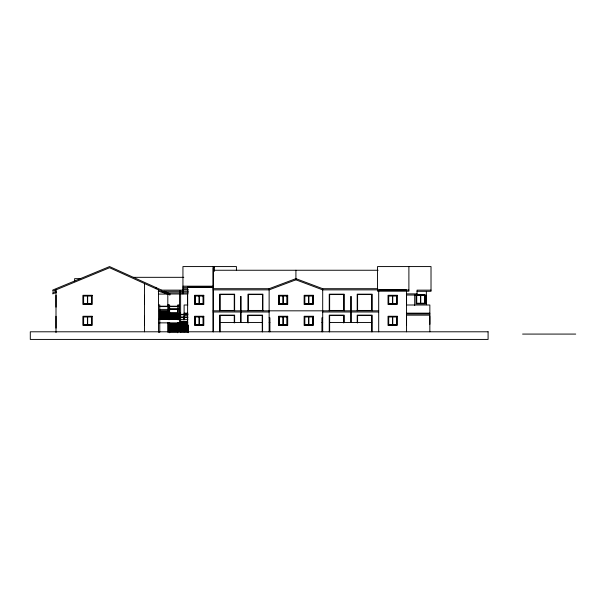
<?xml version="1.0" encoding="UTF-8"?>
<svg xmlns="http://www.w3.org/2000/svg" width="606" height="606" viewBox="0 0 606 606"><rect width="100%" height="100%" fill="white"/><g stroke="black" fill="none" stroke-linecap="round" stroke-linejoin="round"><path stroke-width="0.91" d="M56.267 291.274L52.767 292.721L52.767 293.88L56.267 292.44M213.13 288.698L269.132 288.698L295.917 278.654L322.703 288.698L377.765 288.698M377.765 289.865L322.703 289.865L295.917 279.813L269.132 289.865L213.13 289.865M214.297 267.731L213.13 267.731L213.13 331.793M214.297 270.253L378.083 270.253M133.35 277.328L183.777 277.328M80.666 278.654L74.636 278.654L74.636 281.646M182.944 286.183L213.229 286.183M213.229 286.979L187.602 286.979L187.602 331.793M182.944 287.35L213.229 287.35M182.944 288.804L187.602 288.804M182.944 289.865L188.534 289.865M378.697 289.865L406.558 289.865M377.538 290.032L408.891 290.032M164.15 291.259L169.93 293.872L169.93 295.039L109.572 267.731L52.767 291.198L52.767 290.032L109.572 266.572L161.673 290.138L182.944 290.138M431.017 290.138L417.042 290.138L417.042 295.039L406.664 295.039M188.534 291.304L161.673 291.304L161.673 290.138M417.042 291.304L431.017 291.304L431.017 266.572L377.538 266.572L377.538 291.198L408.891 291.198L408.891 266.572M166.294 292.827L188.527 292.827M406.664 293.872L417.042 293.872M158.492 294.077L167.809 294.077L167.809 310.105M169.074 293.986L188.049 293.986M416.973 294.728L425.23 294.728L425.23 303.894L416.057 303.894L416.057 294.728M56.002 295.296L56.002 307.151M144.516 295.296L144.516 304.47M187.602 295.296L187.602 304.47M406.558 295.296L406.558 304.47M426.359 295.296L426.359 304.47M158.492 304.916L159.772 304.916L159.772 332.186L158.492 332.186L158.492 289.865M167.809 304.916L169.627 304.916L169.627 319.741M187.837 305L184.11 305L184.11 319.839M406.558 305L429.851 305L429.851 331.793M160.037 306.197L168.46 306.197M177.778 306.197L168.801 306.197L168.801 313.817M178.119 306.197L178.944 306.197M160.037 306.591L168.46 306.591M169.354 306.591L177.778 306.591M169.354 308.886L177.778 308.886M178.119 308.886L178.944 308.886M169.354 309.272L177.778 309.272M168.991 309.393L159.81 309.393L159.81 312.893L168.991 312.893M169.127 309.393L177.656 309.393L177.634 319.37M168.316 310.045L168.968 310.045M159.363 310.825L168.316 310.825M213.13 310.825L240.552 310.825M241.135 310.825L350.7 310.825M351.283 310.825L378.697 310.825M159.363 311.211L168.316 311.211M160.06 311.992L168.316 311.992M213.13 311.992L269.132 311.992M322.703 311.992L378.697 311.992M160.06 312.378L168.968 312.378M169.127 312.893L177.656 312.893M160.06 313.158L177.634 313.158M179.452 313.158L180.618 313.158M184.11 313.158L187.837 313.158M406.558 313.158L429.851 313.158M160.06 313.544L168.316 313.544M169.377 313.544L177.634 313.544M184.11 313.999L187.837 313.999M406.558 313.999L429.851 313.999M159.772 314.332L187.83 314.332M159.772 314.726L187.83 314.726M184.11 315.165L187.837 315.165M406.558 315.165L429.851 315.165M160.06 315.484L168.316 315.484M169.377 315.484L177.634 315.484M169.127 315.575L177.656 315.575M160.06 315.87L168.316 315.87M169.377 315.87L177.634 315.87M56.002 316.264L56.002 328.119M144.516 316.264L144.516 325.43M169.377 316.234L177.634 316.234M184.11 316.264L183.732 319.824M187.602 316.264L187.602 325.43M406.558 316.264L406.558 325.43M429.851 316.264L429.851 324.286M160.06 316.65L168.316 316.65M169.377 316.65L177.634 316.65M160.06 317.036L168.316 317.036M169.089 317.021L187.83 317.021M169.142 317.408L187.83 317.408M160.06 317.817L168.316 317.817M169.377 317.817L177.634 317.817M269.132 317.817L269.905 317.817L269.905 331.793M322.703 317.817L321.93 317.817L321.93 331.793M169.377 318.173L177.634 318.173M160.06 318.203L168.316 318.203M169.377 318.203L177.634 318.203M169.377 318.559L177.634 318.559M160.06 318.976L168.968 318.976M169.377 318.976L177.634 318.976M158.514 319.362L187.86 319.362M180.633 321.309L187.178 321.309M180.633 321.695L187.178 321.695M179.861 322.475L187.193 322.475M220.122 322.46L262.284 322.475M269.132 322.475L269.905 322.475M321.93 322.475L322.703 322.475M371.713 322.46L329.55 322.475L329.55 331.793M158.514 322.862L179.452 322.862M179.861 322.862L187.86 322.862M169.627 323.634L178.8 323.634M179.861 323.634L187.193 323.634M180.633 323.998L187.178 323.998L179.861 324.028M169.627 324.028L178.8 324.028M180.633 324.384L187.178 324.384M169.627 324.801L178.8 324.801M179.861 324.801L187.193 324.801M169.627 325.157L178.8 325.187M179.861 325.187L188.118 325.157M169.438 325.543L177.876 325.551M179.861 325.551L188.118 325.551M169.627 325.967L178.8 325.967M179.861 325.967L188.118 325.967M169.627 326.354L178.8 326.354M179.861 326.354L188.118 326.354M169.627 326.71L177.876 326.71M179.861 326.71L188.118 326.71M169.627 327.134L178.8 327.134M179.861 327.134L188.118 327.134M169.627 327.49L178.8 327.52M179.861 327.52L188.118 327.49M169.627 327.876L177.876 327.876M179.861 327.876L188.118 327.876M169.627 328.293L178.8 328.293M179.861 328.293L188.118 328.293M177.876 328.657L169.627 328.657L178.8 328.687M169.627 329.043L177.876 329.043M179.861 329.043L188.118 329.043M169.627 329.459L178.8 329.459M179.861 329.459L188.118 329.459M169.627 329.846L179.452 329.846M179.861 329.846L188.118 329.815M169.627 330.209L177.876 330.209M179.861 330.209L188.118 330.209M169.627 330.626L178.8 330.626M179.861 330.626L188.118 330.626M169.627 330.982L178.8 331.012M179.861 331.012L188.118 330.982M169.627 331.368L177.876 331.368M179.861 331.368L188.118 331.368M169.627 331.952L168.339 331.952L168.339 322.551M169.627 332.149L177.876 332.149M179.861 332.149L188.118 332.149M522.584 334.08L575.7 334.08M158.196 291.175L167.809 294.077M426.359 291.615L426.359 304.712M414.709 295.016L414.709 305.394M406.558 290.797L406.558 331.793M378.697 290.797L378.697 331.793M372.107 310.825L372.107 294.168L357.207 294.168L357.207 310.825M372.107 331.793L372.107 315.128L357.207 315.128L357.207 322.536M371.713 331.793L371.72 315.514L357.585 315.514L357.585 322.998M351.283 322.46L351.283 296.493L350.7 296.493L350.7 322.46M344.155 310.825L344.155 294.168L329.255 294.168L329.255 310.825M344.155 322.536L344.155 315.128L329.255 315.128L329.255 331.793M343.769 322.998L343.769 315.514L329.634 315.514L329.634 331.406M322.703 288.698L322.703 331.793M295.917 270.253L295.917 279.813M269.132 288.698L269.132 331.793M262.913 310.825L262.913 294.168L248.013 294.168L248.013 310.825M262.58 331.793L262.58 315.128L247.68 315.128L247.68 322.536M262.284 331.793L262.201 315.514L248.059 315.514L248.059 322.998M241.135 322.46L241.135 296.493L240.552 296.493L240.552 322.46M236.423 270.496L236.423 266.572L182.944 266.572L182.944 293.986M234.628 310.825L234.628 294.168L219.728 294.168L219.728 310.825M234.628 322.536L234.628 315.128L219.728 315.128L219.728 331.793M234.249 322.998L234.249 315.514L220.114 315.514L220.122 331.793M214.297 266.572L214.297 271.42M213.229 266.572L213.229 331.793M188.118 325.081L188.118 332.694M184.11 325.354L184.11 331.793M180.618 290.797L180.618 332.611M179.452 290.797L179.452 331.793M178.944 319.741L178.944 304.916L177.778 304.916L177.778 319.741M178.944 322.521L178.944 331.793M178.8 322.392L178.8 331.793M178.505 314.332L178.505 319.763M177.778 322.521L177.778 332.626M177.656 322.551L177.656 332.762M169.627 322.392L169.627 332.762M168.991 306.197L168.991 313.817M168.46 304.916L168.46 318.817M168.46 322.521L168.46 331.793M168.339 309.393L168.339 319.733M168.142 306.197L168.142 306.591M167.809 311.992L167.809 319.498M167.809 322.362L167.809 332.186M155.954 287.547L155.954 288.714M144.516 283.54L144.516 331.793M56.002 289.865L56.002 332.649M234.249 294.554L220.114 294.554L220.114 310.446L234.249 310.446L234.249 294.554M262.527 294.554L248.392 294.554L248.392 310.446L262.527 310.446L262.527 294.554M343.769 294.554L329.634 294.554L329.634 310.446L343.769 310.446L343.769 294.554M371.72 294.554L357.585 294.554L357.585 310.446L371.72 310.446L371.72 294.554M424.798 295.107L416.489 295.107L416.489 303.462L424.798 303.462L424.798 295.107M92.127 295.296L82.954 295.296L82.954 304.47L92.127 304.47L92.127 295.296M203.79 295.296L194.617 295.296L194.617 304.47L203.79 304.47L203.79 295.296M287.691 295.296L278.518 295.296L278.518 304.47L287.691 304.47L287.691 295.296M313.317 295.296L304.144 295.296L304.144 304.47L313.317 304.47L313.317 295.296M397.218 295.296L388.045 295.296L388.045 304.47L397.218 304.47L397.218 295.296M420.526 295.342L416.723 295.342L416.723 303.227L420.526 303.227L420.526 295.342M424.564 295.342L420.761 295.342L420.761 303.227L424.564 303.227L424.564 295.342M91.695 295.675L83.386 295.675L83.386 304.038L91.695 304.038L91.695 295.675M203.358 295.675L195.049 295.675L195.049 304.038L203.358 304.038L203.358 295.675M287.259 295.675L278.949 295.675L278.949 304.038L287.259 304.038L287.259 295.675M312.885 295.675L304.576 295.675L304.576 304.038L312.885 304.038L312.885 295.675M396.786 295.675L388.476 295.675L388.476 304.038L396.786 304.038L396.786 295.675M87.423 295.917L83.62 295.917L83.62 303.795L87.423 303.795L87.423 295.917M91.453 295.917L87.658 295.917L87.658 303.795L91.453 303.795L91.453 295.917M199.086 295.917L195.291 295.917L195.291 303.795L199.086 303.795L199.086 295.917M203.124 295.917L199.321 295.917L199.321 303.795L203.124 303.795L203.124 295.917M282.987 295.917L279.192 295.917L279.192 303.795L282.987 303.795L282.987 295.917M287.024 295.917L283.229 295.917L283.229 303.795L287.024 303.795L287.024 295.917M308.605 295.917L304.81 295.917L304.81 303.795L308.605 303.795L308.605 295.917M312.643 295.917L308.848 295.917L308.848 303.795L312.643 303.795L312.643 295.917M392.514 295.917L388.711 295.917L388.711 303.795L392.514 303.795L392.514 295.917M396.544 295.917L392.749 295.917L392.749 303.795L396.544 303.795L396.544 295.917M92.127 316.264L82.954 316.264L82.954 325.43L92.127 325.43L92.127 316.264M203.79 316.264L194.617 316.264L194.617 325.43L203.79 325.43L203.79 316.264M287.691 316.264L278.518 316.264L278.518 325.43L287.691 325.43L287.691 316.264M313.317 316.264L304.144 316.264L304.144 325.43L313.317 325.43L313.317 316.264M397.218 316.264L388.045 316.264L388.045 325.43L397.218 325.43L397.218 316.264M91.695 316.643L83.386 316.643L83.386 324.998L91.695 324.998L91.695 316.643M203.358 316.643L195.049 316.643L195.049 324.998L203.358 324.998L203.358 316.643M287.259 316.643L278.949 316.643L278.949 324.998L287.259 324.998L287.259 316.643M312.885 316.643L304.576 316.643L304.576 324.998L312.885 324.998L312.885 316.643M396.786 316.643L388.476 316.643L388.476 324.998L396.786 324.998L396.786 316.643M87.423 316.877L83.62 316.877L83.62 324.755L87.423 324.755L87.423 316.877M91.453 316.877L87.658 316.877L87.658 324.755L91.453 324.755L91.453 316.877M199.086 316.877L195.291 316.877L195.291 324.755L199.086 324.755L199.086 316.877M203.124 316.877L199.321 316.877L199.321 324.755L203.124 324.755L203.124 316.877M282.987 316.877L279.192 316.877L279.192 324.755L282.987 324.755L282.987 316.877M287.024 316.877L283.229 316.877L283.229 324.755L287.024 324.755L287.024 316.877M308.605 316.877L304.81 316.877L304.81 324.755L308.605 324.755L308.605 316.877M312.643 316.877L308.848 316.877L308.848 324.755L312.643 324.755L312.643 316.877M392.514 316.877L388.711 316.877L388.711 324.755L392.514 324.755L392.514 316.877M396.544 316.877L392.749 316.877L392.749 324.755L396.544 324.755L396.544 316.877M188.118 328.657L179.861 328.657L188.118 328.687M488.088 331.793L30.3 331.793L30.3 339.428L488.088 339.428L488.088 331.793"/></g></svg>
